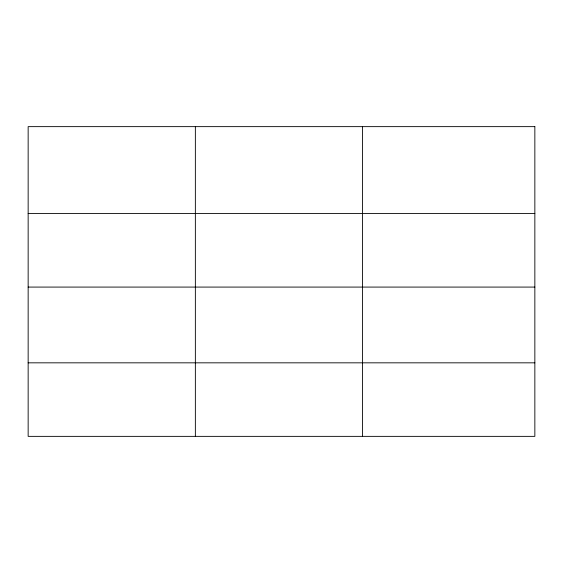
<?xml version="1.0" encoding="UTF-8"?>
<svg xmlns="http://www.w3.org/2000/svg" width="563" height="563" viewBox="0 0 563 563"><rect width="100%" height="100%" fill="white"/><g stroke="black" fill="none" stroke-linecap="round" stroke-linejoin="round"><path stroke-width="0.84" d="M28.15 213.553L534.85 213.553M28.15 287.081L534.85 287.081M28.15 362.832L534.85 362.832M362.572 126.64L362.572 436.36M195.361 126.64L195.361 436.36M534.85 126.64L28.15 126.64L28.15 436.36L534.85 436.36L534.85 126.64"/></g></svg>
